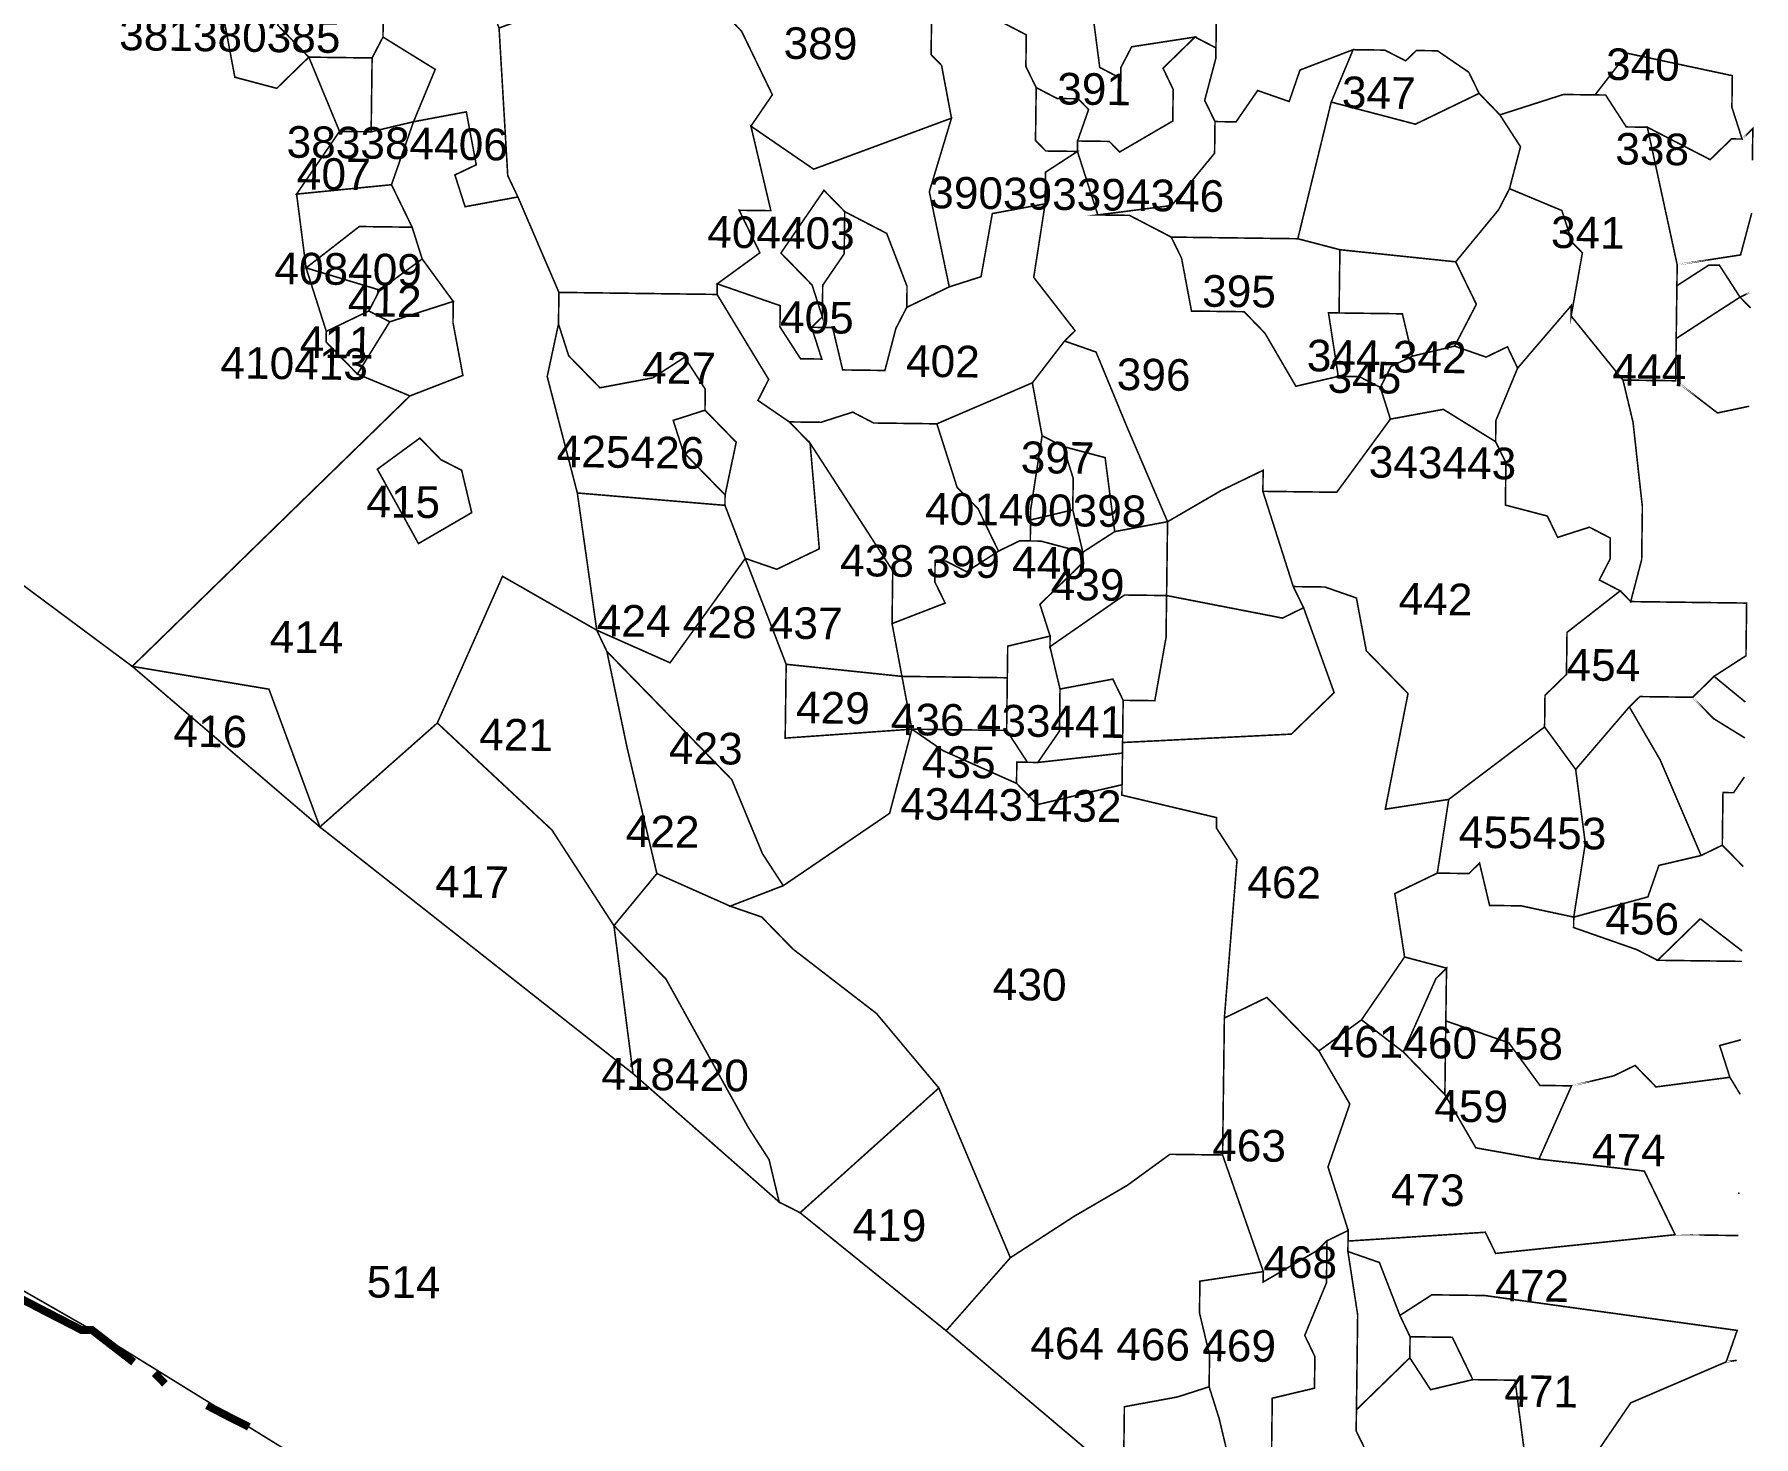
# Model space of a CAD drawing. Header units: metres. Extents: x 259177 to 277314, y 2171367 to 2185445.
# Drawn here: x 276509 to 277155, y 2172629 to 2173157 of the extents above; entities that cross this region are included whole.
import ezdxf

# ---------------------------------------------------------------- set-up
doc = ezdxf.new("R2010")
doc.units = ezdxf.units.M
doc.header["$MEASUREMENT"] = 0
for name, color, linetype in [('SURVEY NO.', 7, 'Continuous'), ('SURVEY PLOT BOUNDARY', 35, 'Continuous'), ('VILLAGE BOUNDARY', 212, 'Continuous')]:
    doc.layers.add(name, color=color, linetype=linetype)
doc.styles.add('PDF Arial', font='arial.ttf')

# ---------------------------------------------------------------- blocks, each defined once
blk = doc.blocks.new('FEWEWFEWQT')
at = {"layer": 'SURVEY PLOT BOUNDARY', "lineweight": 18, "const_width": 0.001}
for points in [[(282154.0758, 2174203.7759), (282154.1024, 2174203.8159), (282154.1624, 2174203.8426), (282154.1691, 2174203.8626), (282154.0091, 2174203.8826), (282153.9758, 2174203.8826), (282153.9558, 2174203.8693), (282153.9424, 2174203.9026), (282153.9224, 2174203.9093), (282153.9224, 2174203.9159), (282154.0091, 2174203.9226), (282154.0158, 2174203.9093), (282154.1291, 2174203.9226), (282154.1091, 2174203.9626), (282154.0424, 2174203.9693), (282154.0624, 2174204.0159), (282154.0424, 2174204.0159), (282154.0224, 2174204.0426), (282153.9824, 2174204.0559), (282153.9824, 2174204.0893), (282153.9558, 2174204.096), (282153.9491, 2174204.136), (282153.9758, 2174204.1493), (282153.9958, 2174204.1493), (282154.0024, 2174204.156), (282154.0091, 2174204.1293), (282154.0291, 2174204.1293), (282154.0624, 2174204.1226), (282154.1091, 2174204.136), (282154.1158, 2174204.156), (282154.1424, 2174204.1626), (282154.1158, 2174204.2226), (282154.0958, 2174204.256), (282154.1024, 2174204.2626), (282154.1358, 2174204.2626), (282154.1491, 2174204.276), (282154.1691, 2174204.26), (282154.1491, 2174204.276), (282154.1691, 2174204.2893), (282154.1691, 2174204.3226), (282154.0958, 2174204.3226), (282154.1024, 2174204.3493), (282154.1024, 2174204.3826), (282154.0958, 2174204.436), (282154.0891, 2174204.4626), (282154.1224, 2174204.4626), (282154.1224, 2174204.4893), (282154.1424, 2174204.5027), (282154.1624, 2174204.516), (282154.1491, 2174204.536), (282154.1424, 2174204.536), (282154.1224, 2174204.5227), (282154.1224, 2174204.536), (282154.1024, 2174204.6227), (282154.1424, 2174204.6027), (282154.1557, 2174204.616), (282154.1624, 2174204.616), (282154.1557, 2174204.636), (282154.1557, 2174204.656), (282154.0891, 2174204.6693), (282154.0691, 2174204.6427), (282154.0491, 2174204.6427), (282154.0091, 2174204.6293), (282153.9958, 2174204.6427), (282153.9891, 2174204.656), (282153.9691, 2174204.6693), (282153.9558, 2174204.6693), (282153.9491, 2174204.6627), (282153.9358, 2174204.6693), (282153.9158, 2174204.6693), (282153.8824, 2174204.656), (282153.8758, 2174204.636), (282153.8558, 2174204.6427), (282153.8424, 2174204.6227), (282153.8291, 2174204.6227), (282153.8224, 2174204.636), (282153.8291, 2174204.6627), (282153.8291, 2174204.696)], [(282153.0692, 2174204.736), (282153.1892, 2174204.776), (282153.1825, 2174204.7427), (282153.1825, 2174204.7227), (282153.1492, 2174204.716), (282153.1558, 2174204.6827), (282153.2025, 2174204.676), (282153.2092, 2174204.6427), (282153.2358, 2174204.636), (282153.2558, 2174204.656), (282153.2758, 2174204.6093), (282153.2492, 2174204.5693), (282153.2558, 2174204.5227), (282153.2691, 2174204.4827), (282153.2691, 2174204.476), (282153.2891, 2174204.456), (282153.3225, 2174204.4426), (282153.1492, 2174204.2693), (282152.9558, 2174204.4093)], [(282153.7491, 2174204.7027), (282153.7558, 2174204.656), (282153.7691, 2174204.6493), (282153.7691, 2174204.656), (282153.7758, 2174204.6693), (282153.8158, 2174204.676), (282153.7958, 2174204.656), (282153.8024, 2174204.6427), (282153.8024, 2174204.6227), (282153.7691, 2174204.6027), (282153.7624, 2174204.6093), (282153.7424, 2174204.6093), (282153.7491, 2174204.6293), (282153.7424, 2174204.636), (282153.7291, 2174204.636), (282153.7158, 2174204.6427), (282153.7091, 2174204.656), (282153.7091, 2174204.676), (282153.6958, 2174204.6827)], [(282153.6491, 2174204.7027), (282153.6491, 2174204.6627), (282153.6558, 2174204.656), (282153.6625, 2174204.6227), (282153.5758, 2174204.5893), (282153.5358, 2174204.616), (282153.5491, 2174204.636), (282153.5291, 2174204.676)], [(282153.4291, 2174203.6693), (282153.1292, 2174203.8493), (282152.7692, 2174204.0493), (282152.8025, 2174204.116), (282152.8092, 2174204.1293), (282152.8492, 2174204.1026), (282152.9092, 2174204.1226), (282152.9092, 2174204.1693), (282152.8292, 2174204.176), (282152.8625, 2174204.256), (282152.9225, 2174204.3893), (282152.9558, 2174204.4093), (282153.1492, 2174204.2693), (282153.2691, 2174204.1693), (282153.4691, 2174204.0159), (282153.5625, 2174203.9359), (282153.5758, 2174203.9293), (282153.6691, 2174203.8559), (282153.7824, 2174203.7626)], [(282154.1424, 2174204.1226), (282154.1691, 2174204.1026)], [(282154.1691, 2174204.1026), (282154.1424, 2174204.1226)], [(282152.4759, 2174203.7626), (282152.6092, 2174203.9026), (282152.7492, 2174204.0626), (282152.7692, 2174204.0493), (282153.1292, 2174203.8493), (282153.4291, 2174203.6693)]]:
    blk.add_lwpolyline(points, dxfattribs=at)
for points in [[(282153.3225, 2174204.736), (282153.3291, 2174204.7027), (282153.3625, 2174204.7093), (282153.3758, 2174204.676), (282153.3825, 2174204.5827), (282153.3891, 2174204.5693), (282153.3558, 2174204.5627), (282153.3491, 2174204.5827), (282153.3625, 2174204.5893), (282153.3558, 2174204.6227), (282153.3225, 2174204.616), (282153.3358, 2174204.6493), (282153.3025, 2174204.6693), (282153.3025, 2174204.7093), (282153.2425, 2174204.6893), (282153.2358, 2174204.7027), (282153.2758, 2174204.7227), (282153.2558, 2174204.736), (282153.2492, 2174204.756), (282153.2625, 2174204.7627), (282153.2891, 2174204.7693), (282153.2891, 2174204.756), (282153.3158, 2174204.756)], [(282153.8158, 2174204.736), (282153.8224, 2174204.736), (282153.8491, 2174204.7293), (282153.8558, 2174204.736), (282153.9024, 2174204.7293), (282153.9291, 2174204.7227), (282153.9291, 2174204.7027), (282153.8758, 2174204.7027), (282153.8291, 2174204.696), (282153.8291, 2174204.6693), (282153.8158, 2174204.676), (282153.7758, 2174204.6693), (282153.7691, 2174204.656), (282153.7691, 2174204.6493), (282153.7558, 2174204.656), (282153.7491, 2174204.7027), (282153.7491, 2174204.716), (282153.7424, 2174204.7293), (282153.7758, 2174204.736), (282153.7958, 2174204.736), (282153.8091, 2174204.736)], [(282153.2358, 2174204.7027), (282153.2425, 2174204.6893), (282153.2358, 2174204.676), (282153.2558, 2174204.656), (282153.2358, 2174204.636), (282153.2092, 2174204.6427), (282153.2025, 2174204.676), (282153.2158, 2174204.7227), (282153.2292, 2174204.716)], [(282153.3025, 2174204.6693), (282153.2958, 2174204.656), (282153.2558, 2174204.656), (282153.2358, 2174204.676), (282153.2425, 2174204.6893), (282153.3025, 2174204.7093)], [(282153.5291, 2174204.676), (282153.5491, 2174204.636), (282153.5358, 2174204.616), (282153.5491, 2174204.5627), (282153.5291, 2174204.5627), (282153.5425, 2174204.536), (282153.5158, 2174204.516), (282153.5158, 2174204.5093), (282153.4491, 2174204.5093), (282153.4158, 2174204.5093), (282153.3891, 2174204.5693), (282153.3825, 2174204.5827), (282153.3758, 2174204.676), (282153.4291, 2174204.696), (282153.4625, 2174204.7027), (282153.4958, 2174204.7093)], [(282153.7158, 2174204.6427), (282153.7158, 2174204.6227), (282153.7158, 2174204.6093), (282153.7224, 2174204.6027), (282153.7424, 2174204.6027), (282153.7224, 2174204.5893), (282153.7224, 2174204.5693), (282153.6891, 2174204.5627), (282153.6825, 2174204.5227), (282153.6625, 2174204.516), (282153.6491, 2174204.576), (282153.6625, 2174204.6227), (282153.6558, 2174204.656), (282153.6491, 2174204.6627), (282153.6491, 2174204.7027), (282153.6825, 2174204.6893), (282153.6958, 2174204.6827), (282153.7091, 2174204.676), (282153.7091, 2174204.656)], [(282153.3225, 2174204.616), (282153.2958, 2174204.6093), (282153.2958, 2174204.656), (282153.3025, 2174204.6693), (282153.3358, 2174204.6493)], [(282153.8291, 2174204.6227), (282153.8291, 2174204.6027), (282153.8024, 2174204.5693), (282153.7558, 2174204.5627), (282153.7424, 2174204.6027), (282153.7424, 2174204.6093), (282153.7624, 2174204.6093), (282153.7691, 2174204.6027), (282153.8024, 2174204.6227), (282153.8024, 2174204.6427), (282153.7958, 2174204.656), (282153.8158, 2174204.676), (282153.8291, 2174204.6693), (282153.8291, 2174204.6627), (282153.8224, 2174204.636)], [(282153.9024, 2174204.636), (282153.8824, 2174204.5493), (282153.8224, 2174204.5493), (282153.8024, 2174204.5493), (282153.7758, 2174204.5627), (282153.7558, 2174204.5627), (282153.8024, 2174204.5693), (282153.8291, 2174204.6027), (282153.8291, 2174204.6227), (282153.8424, 2174204.6227), (282153.8558, 2174204.6427), (282153.8758, 2174204.636), (282153.8824, 2174204.656), (282153.9158, 2174204.6693)], [(282153.9958, 2174204.6427), (282153.9558, 2174204.6227), (282153.9024, 2174204.636), (282153.9158, 2174204.6693), (282153.9358, 2174204.6693), (282153.9491, 2174204.6627), (282153.9558, 2174204.6693), (282153.9691, 2174204.6693), (282153.9891, 2174204.656)], [(282154.1624, 2174204.616), (282154.1557, 2174204.616), (282154.1424, 2174204.6027), (282154.1024, 2174204.6227), (282154.0891, 2174204.6227), (282154.0758, 2174204.6427), (282154.0691, 2174204.6427), (282154.0891, 2174204.6693), (282154.1557, 2174204.656), (282154.1557, 2174204.636)], [(282153.2958, 2174204.656), (282153.2958, 2174204.6093), (282153.2758, 2174204.6093), (282153.2558, 2174204.656)], [(282153.7424, 2174204.6027), (282153.7224, 2174204.6027), (282153.7158, 2174204.6093), (282153.7158, 2174204.6227), (282153.7158, 2174204.6427), (282153.7291, 2174204.636), (282153.7424, 2174204.636), (282153.7491, 2174204.6293), (282153.7424, 2174204.6093)], [(282154.0091, 2174204.6293), (282154.0224, 2174204.6093), (282154.0158, 2174204.5827), (282154.0091, 2174204.5693), (282153.9824, 2174204.536), (282153.9091, 2174204.5427), (282153.8824, 2174204.5493), (282153.9024, 2174204.636), (282153.9558, 2174204.6227), (282153.9958, 2174204.6427)], [(282154.0691, 2174204.6427), (282154.0758, 2174204.6427), (282154.0891, 2174204.6227), (282154.1024, 2174204.6227), (282154.1224, 2174204.536), (282154.1224, 2174204.5227), (282154.1224, 2174204.4893), (282154.1224, 2174204.4626), (282154.0891, 2174204.4626), (282154.0558, 2174204.5027), (282154.0624, 2174204.5427), (282154.0558, 2174204.5493), (282154.0491, 2174204.5693), (282154.0158, 2174204.5827), (282154.0224, 2174204.6093), (282154.0091, 2174204.6293), (282154.0291, 2174204.636), (282154.0491, 2174204.6427)], [(282153.6625, 2174204.516), (282153.6358, 2174204.5027), (282153.6358, 2174204.516), (282153.6225, 2174204.5493), (282153.5958, 2174204.5627), (282153.5825, 2174204.576), (282153.5558, 2174204.536), (282153.5758, 2174204.516), (282153.5825, 2174204.496), (282153.5758, 2174204.4893), (282153.5825, 2174204.4693), (282153.5691, 2174204.4693), (282153.5558, 2174204.4893), (282153.5558, 2174204.5027), (282153.5158, 2174204.516), (282153.5425, 2174204.536), (282153.5291, 2174204.5627), (282153.5491, 2174204.5627), (282153.5358, 2174204.616), (282153.5758, 2174204.5893), (282153.6625, 2174204.6227), (282153.6491, 2174204.576)], [(282154.1624, 2174204.616), (282154.1691, 2174204.6227), (282154.1691, 2174204.6027), (282154.1691, 2174204.6227)], [(282153.3891, 2174204.5693), (282153.4158, 2174204.5093), (282153.4158, 2174204.4893), (282153.4091, 2174204.456), (282153.4291, 2174204.3826), (282153.4425, 2174204.296), (282153.3825, 2174204.3293), (282153.3425, 2174204.236), (282153.2691, 2174204.1693), (282153.2358, 2174204.256), (282153.1492, 2174204.2693), (282153.3225, 2174204.4426), (282153.3558, 2174204.456), (282153.3491, 2174204.4893), (282153.3491, 2174204.5027), (282153.3291, 2174204.5293), (282153.3225, 2174204.5493), (282153.3091, 2174204.576), (282153.3225, 2174204.616), (282153.3558, 2174204.6227), (282153.3625, 2174204.5893), (282153.3491, 2174204.5827), (282153.3558, 2174204.5627)], [(282153.2758, 2174204.6093), (282153.2958, 2174204.6093), (282153.3225, 2174204.616), (282153.3091, 2174204.576), (282153.2492, 2174204.5693)], [(282153.7558, 2174204.5627), (282153.7758, 2174204.5627), (282153.8024, 2174204.5493), (282153.8091, 2174204.536), (282153.8158, 2174204.5027), (282153.8491, 2174204.5027), (282153.8624, 2174204.4893), (282153.8824, 2174204.456), (282153.9091, 2174204.4626), (282153.9224, 2174204.4626), (282153.9358, 2174204.456), (282153.9424, 2174204.436), (282153.9091, 2174204.3893), (282153.8624, 2174204.3893), (282153.8624, 2174204.4026), (282153.8358, 2174204.3893), (282153.8024, 2174204.3693), (282153.7758, 2174204.4293), (282153.7558, 2174204.476), (282153.7358, 2174204.4827), (282153.7424, 2174204.4893), (282153.7158, 2174204.5227), (282153.7224, 2174204.5693), (282153.7224, 2174204.5893), (282153.7424, 2174204.6027)], [(282154.0558, 2174204.5027), (282154.0558, 2174204.5093), (282154.0224, 2174204.4693), (282154.0158, 2174204.4827), (282154.0024, 2174204.476), (282153.9824, 2174204.4827), (282153.9958, 2174204.5093), (282153.9824, 2174204.536), (282154.0091, 2174204.5693), (282154.0158, 2174204.5827), (282154.0491, 2174204.5693), (282154.0558, 2174204.5493), (282154.0624, 2174204.5427)], [(282153.2492, 2174204.5693), (282153.3091, 2174204.576), (282153.3225, 2174204.5493), (282153.2891, 2174204.5493), (282153.2558, 2174204.5227)], [(282153.7358, 2174204.4827), (282153.7158, 2174204.456), (282153.6558, 2174204.4293), (282153.6158, 2174204.4293), (282153.6025, 2174204.436), (282153.5825, 2174204.4293), (282153.5625, 2174204.4293), (282153.5425, 2174204.4426), (282153.5491, 2174204.456), (282153.5158, 2174204.5093), (282153.5158, 2174204.516), (282153.5558, 2174204.5027), (282153.5558, 2174204.4893), (282153.5691, 2174204.4693), (282153.5825, 2174204.4693), (282153.5758, 2174204.4893), (282153.5891, 2174204.4893), (282153.5958, 2174204.4626), (282153.6225, 2174204.4626), (282153.6291, 2174204.4893), (282153.6358, 2174204.5027), (282153.6625, 2174204.516), (282153.6825, 2174204.5227), (282153.6891, 2174204.5627), (282153.7224, 2174204.5693), (282153.7158, 2174204.5227), (282153.7424, 2174204.4893)], [(282153.5958, 2174204.5627), (282153.5958, 2174204.536), (282153.5825, 2174204.516), (282153.5825, 2174204.496), (282153.5758, 2174204.516), (282153.5558, 2174204.536), (282153.5825, 2174204.576)], [(282154.1224, 2174204.536), (282154.1624, 2174204.5427), (282154.1691, 2174204.5693), (282154.1624, 2174204.5427)], [(282153.5825, 2174204.496), (282153.5825, 2174204.516), (282153.5958, 2174204.536), (282153.5958, 2174204.5627), (282153.6225, 2174204.5493), (282153.6358, 2174204.516), (282153.6358, 2174204.5027), (282153.6291, 2174204.4893), (282153.6225, 2174204.4626), (282153.5958, 2174204.4626), (282153.5891, 2174204.4893), (282153.5758, 2174204.4893)], [(282153.2558, 2174204.5227), (282153.2891, 2174204.5493), (282153.3225, 2174204.5493), (282153.3291, 2174204.5293), (282153.3025, 2174204.5093)], [(282153.8824, 2174204.5493), (282153.9091, 2174204.5427), (282153.9091, 2174204.5027), (282153.9024, 2174204.5027), (282153.9091, 2174204.4626), (282153.8824, 2174204.456), (282153.8624, 2174204.4893), (282153.8491, 2174204.5027), (282153.8158, 2174204.5027), (282153.8091, 2174204.536), (282153.8024, 2174204.5493), (282153.8224, 2174204.5493)], [(282153.9824, 2174204.536), (282153.9958, 2174204.5093), (282153.9824, 2174204.4827), (282153.9558, 2174204.476), (282153.9491, 2174204.5027), (282153.9091, 2174204.5027), (282153.9091, 2174204.5427)], [(282154.1624, 2174204.516), (282154.1424, 2174204.5027), (282154.1224, 2174204.4893), (282154.1224, 2174204.5227), (282154.1424, 2174204.536), (282154.1491, 2174204.536)], [(282153.2958, 2174204.496), (282153.3025, 2174204.5093), (282153.3291, 2174204.5293), (282153.3491, 2174204.5027), (282153.3091, 2174204.4893)], [(282153.3025, 2174204.5093), (282153.2958, 2174204.496), (282153.2691, 2174204.4827), (282153.2558, 2174204.5227)], [(282154.1691, 2174204.5193), (282154.1624, 2174204.516), (282154.1691, 2174204.5093), (282154.1624, 2174204.516)], [(282153.5625, 2174204.4293), (282153.5758, 2174204.416), (282153.5825, 2174204.3493), (282153.5558, 2174204.336), (282153.5358, 2174204.3426), (282153.5225, 2174204.376), (282153.5225, 2174204.3826), (282153.5291, 2174204.416), (282153.5091, 2174204.436), (282153.5091, 2174204.4493), (282153.4958, 2174204.4693), (282153.4758, 2174204.456), (282153.4425, 2174204.4493), (282153.4225, 2174204.4693), (282153.4158, 2174204.4893), (282153.4158, 2174204.5093), (282153.4491, 2174204.5093), (282153.5158, 2174204.5093), (282153.5491, 2174204.456), (282153.5425, 2174204.4426)], [(282154.0558, 2174204.5027), (282154.0891, 2174204.4626), (282154.0958, 2174204.436), (282154.1024, 2174204.3826), (282154.1024, 2174204.3493), (282154.0958, 2174204.3226), (282154.0891, 2174204.3293), (282154.0758, 2174204.336), (282154.0824, 2174204.3493), (282154.0824, 2174204.3626), (282154.0691, 2174204.3693), (282154.0491, 2174204.3626), (282154.0424, 2174204.376), (282154.0158, 2174204.3826), (282154.0158, 2174204.4093), (282154.0091, 2174204.4226), (282154.0091, 2174204.436), (282154.0224, 2174204.4693), (282154.0558, 2174204.5093)], [(282153.3091, 2174204.4893), (282153.2891, 2174204.456), (282153.2691, 2174204.476), (282153.2691, 2174204.4827), (282153.2958, 2174204.496)], [(282153.2891, 2174204.456), (282153.3091, 2174204.4893), (282153.3491, 2174204.5027), (282153.3491, 2174204.4893), (282153.3558, 2174204.456), (282153.3225, 2174204.4426)], [(282153.9091, 2174204.5027), (282153.9491, 2174204.5027), (282153.9558, 2174204.476), (282153.9424, 2174204.4693), (282153.9358, 2174204.456), (282153.9224, 2174204.4626), (282153.9091, 2174204.4626), (282153.9024, 2174204.5027)], [(282153.5091, 2174204.436), (282153.4891, 2174204.4293), (282153.4958, 2174204.4093), (282153.5158, 2174204.3893), (282153.5225, 2174204.3826), (282153.5225, 2174204.376), (282153.4291, 2174204.3826), (282153.4091, 2174204.456), (282153.4158, 2174204.4893), (282153.4225, 2174204.4693), (282153.4425, 2174204.4493), (282153.4758, 2174204.456), (282153.4958, 2174204.4693), (282153.5091, 2174204.4493)], [(282153.8024, 2174204.3693), (282153.7691, 2174204.3626), (282153.7624, 2174204.4093), (282153.7358, 2174204.416), (282153.7224, 2174204.4226), (282153.7158, 2174204.456), (282153.7358, 2174204.4827), (282153.7558, 2174204.476), (282153.7758, 2174204.4293)], [(282154.0224, 2174204.4693), (282154.0091, 2174204.436), (282154.0091, 2174204.4226), (282153.9758, 2174204.4426), (282153.9424, 2174204.436), (282153.9358, 2174204.456), (282153.9424, 2174204.4693), (282153.9558, 2174204.476), (282153.9824, 2174204.4827), (282154.0024, 2174204.476), (282154.0158, 2174204.4827)], [(282154.1224, 2174204.4626), (282154.1491, 2174204.4426), (282154.1691, 2174204.4471), (282154.1491, 2174204.4426)], [(282153.6958, 2174204.3493), (282153.6891, 2174204.3626), (282153.6825, 2174204.376), (282153.6691, 2174204.3893), (282153.6558, 2174204.4293), (282153.7158, 2174204.456), (282153.7224, 2174204.4226), (282153.7158, 2174204.376), (282153.7158, 2174204.3693), (282153.7158, 2174204.356), (282153.7091, 2174204.356)], [(282154.0091, 2174204.4226), (282154.0158, 2174204.4093), (282154.0158, 2174204.3826), (282154.0424, 2174204.376), (282154.0491, 2174204.3626), (282154.0691, 2174204.3693), (282154.0824, 2174204.3626), (282154.0824, 2174204.3493), (282154.0758, 2174204.336), (282154.0891, 2174204.3293), (282154.0558, 2174204.3026), (282154.0558, 2174204.276), (282154.0424, 2174204.2626), (282154.0424, 2174204.2426), (282153.9824, 2174204.196), (282153.9424, 2174204.1893), (282153.9558, 2174204.2626), (282153.9291, 2174204.2893), (282153.9224, 2174204.3226), (282153.9024, 2174204.3293), (282153.8824, 2174204.3293), (282153.8624, 2174204.3893), (282153.9091, 2174204.3893), (282153.9424, 2174204.436), (282153.9758, 2174204.4426)], [(282153.5225, 2174204.3826), (282153.5158, 2174204.3893), (282153.4958, 2174204.4093), (282153.4891, 2174204.4293), (282153.5091, 2174204.436), (282153.5291, 2174204.416)], [(282153.6558, 2174204.4293), (282153.6691, 2174204.3893), (282153.6825, 2174204.376), (282153.6891, 2174204.3626), (282153.6958, 2174204.3493), (282153.6758, 2174204.336), (282153.6625, 2174204.3426), (282153.6558, 2174204.3426), (282153.6558, 2174204.336), (282153.6558, 2174204.3293), (282153.6625, 2174204.316), (282153.6291, 2174204.3026), (282153.6291, 2174204.336), (282153.5758, 2174204.416), (282153.5625, 2174204.4293), (282153.5825, 2174204.4293), (282153.6025, 2174204.436), (282153.6158, 2174204.4293)], [(282153.5358, 2174204.3426), (282153.5558, 2174204.336), (282153.5825, 2174204.3493), (282153.5758, 2174204.416), (282153.6291, 2174204.336), (282153.6291, 2174204.3026), (282153.6358, 2174204.2693), (282153.5625, 2174204.276)], [(282153.7358, 2174204.416), (282153.7424, 2174204.396), (282153.7424, 2174204.376), (282153.7158, 2174204.3693), (282153.7158, 2174204.376), (282153.7224, 2174204.4226)], [(282153.3625, 2174204.3693), (282153.3291, 2174204.3493), (282153.3025, 2174204.396), (282153.3291, 2174204.416), (282153.3425, 2174204.4026), (282153.3558, 2174204.396)], [(282153.3625, 2174204.3693), (282153.3558, 2174204.396), (282153.3425, 2174204.4026), (282153.3291, 2174204.416), (282153.3025, 2174204.396), (282153.3291, 2174204.3493)], [(282153.7691, 2174204.3626), (282153.7491, 2174204.3493), (282153.7424, 2174204.376), (282153.7424, 2174204.396), (282153.7358, 2174204.416), (282153.7624, 2174204.4093)], [(282153.8624, 2174204.3893), (282153.8824, 2174204.3293), (282153.8891, 2174204.316), (282153.8758, 2174204.3093), (282153.8024, 2174204.3226), (282153.8024, 2174204.3493), (282153.8024, 2174204.3693), (282153.8358, 2174204.3893), (282153.8624, 2174204.4026)], [(282153.4425, 2174204.296), (282153.4291, 2174204.3826), (282153.5225, 2174204.376), (282153.5358, 2174204.3426), (282153.4891, 2174204.276)], [(282153.7491, 2174204.3493), (282153.7224, 2174204.356), (282153.7158, 2174204.356), (282153.7158, 2174204.3693), (282153.7424, 2174204.376)], [(282153.8024, 2174204.3226), (282153.7758, 2174204.3226), (282153.7291, 2174204.2893), (282153.7291, 2174204.296), (282153.7224, 2174204.316), (282153.7491, 2174204.3426), (282153.7491, 2174204.3493), (282153.7691, 2174204.3626), (282153.8024, 2174204.3693), (282153.8024, 2174204.3493)], [(282153.7158, 2174204.356), (282153.7224, 2174204.356), (282153.7491, 2174204.3493), (282153.7491, 2174204.3426), (282153.7224, 2174204.316), (282153.7291, 2174204.296), (282153.7024, 2174204.2893), (282153.7024, 2174204.2693), (282153.6358, 2174204.2693), (282153.6291, 2174204.3026), (282153.6625, 2174204.316), (282153.6558, 2174204.3293), (282153.6558, 2174204.336), (282153.6558, 2174204.3426), (282153.6625, 2174204.3426), (282153.6758, 2174204.336), (282153.6958, 2174204.3493), (282153.7091, 2174204.356)], [(282153.5625, 2174204.136), (282153.5491, 2174204.156), (282153.5291, 2174204.2026), (282153.4491, 2174204.2826), (282153.4425, 2174204.296), (282153.4891, 2174204.276), (282153.5358, 2174204.3426), (282153.5625, 2174204.276), (282153.5625, 2174204.2293), (282153.6425, 2174204.236), (282153.6291, 2174204.1826)], [(282153.4825, 2174204.1426), (282153.4558, 2174204.1093), (282153.4158, 2174204.1693), (282153.3425, 2174204.236), (282153.3825, 2174204.3293), (282153.4425, 2174204.296), (282153.4491, 2174204.2826), (282153.4625, 2174204.2226)], [(282154.0624, 2174204.216), (282154.0424, 2174204.2426), (282154.0424, 2174204.2626), (282154.0558, 2174204.276), (282154.0558, 2174204.3026), (282154.0891, 2174204.3293), (282154.0958, 2174204.3226), (282154.1358, 2174204.3226), (282154.1691, 2174204.3226), (282154.1691, 2174204.2893), (282154.1491, 2174204.276), (282154.1358, 2174204.2626), (282154.1224, 2174204.2626), (282154.1024, 2174204.2626), (282154.0958, 2174204.256)], [(282153.7358, 2174204.2626), (282153.7291, 2174204.2893), (282153.7758, 2174204.3226), (282153.8024, 2174204.3226), (282153.8024, 2174204.296), (282153.7958, 2174204.256), (282153.7758, 2174204.256), (282153.7691, 2174204.2693)], [(282153.9824, 2174204.196), (282153.9758, 2174204.1493), (282153.9491, 2174204.136), (282153.9558, 2174204.096), (282153.9291, 2174204.0559), (282153.9024, 2174204.0359), (282153.8691, 2174204.0693), (282153.8424, 2174204.0559), (282153.8491, 2174204.156), (282153.8358, 2174204.176), (282153.8358, 2174204.1826), (282153.7758, 2174204.196), (282153.7758, 2174204.2026), (282153.7758, 2174204.2226), (282153.7758, 2174204.2293), (282153.8824, 2174204.236), (282153.9091, 2174204.2626), (282153.8891, 2174204.316), (282153.8824, 2174204.3293), (282153.9024, 2174204.3293), (282153.9224, 2174204.3226), (282153.9291, 2174204.2893), (282153.9558, 2174204.2626), (282153.9424, 2174204.1893)], [(282153.7758, 2174204.2293), (282153.7758, 2174204.256), (282153.7958, 2174204.256), (282153.8024, 2174204.296), (282153.8024, 2174204.3226), (282153.8758, 2174204.3093), (282153.8891, 2174204.316), (282153.9091, 2174204.2626), (282153.8824, 2174204.236)], [(282153.7291, 2174204.2893), (282153.7358, 2174204.2626), (282153.7358, 2174204.236), (282153.7224, 2174204.216), (282153.7158, 2174204.216), (282153.7024, 2174204.236), (282153.7024, 2174204.2693), (282153.7024, 2174204.2893), (282153.7291, 2174204.296)], [(282153.5291, 2174204.1226), (282153.4825, 2174204.1426), (282153.4625, 2174204.2226), (282153.4491, 2174204.2826), (282153.5291, 2174204.2026), (282153.5491, 2174204.156), (282153.5625, 2174204.136)], [(282153.6358, 2174204.2693), (282153.6425, 2174204.236), (282153.5625, 2174204.2293), (282153.5625, 2174204.276)], [(282153.2691, 2174204.1693), (282153.1492, 2174204.2693), (282153.2358, 2174204.256)], [(282153.7024, 2174204.2693), (282153.7024, 2174204.236), (282153.6425, 2174204.236), (282153.6358, 2174204.2693)], [(282153.7758, 2174204.256), (282153.7758, 2174204.2293), (282153.7758, 2174204.2226), (282153.7224, 2174204.216), (282153.7358, 2174204.236), (282153.7358, 2174204.2626), (282153.7691, 2174204.2693)], [(282154.1424, 2174204.1626), (282154.1158, 2174204.156), (282154.1091, 2174204.136), (282154.0624, 2174204.1226), (282154.0691, 2174204.1693), (282154.0624, 2174204.216), (282154.0958, 2174204.256), (282154.1158, 2174204.2226)], [(282154.1358, 2174204.2626), (282154.1491, 2174204.2493), (282154.1691, 2174204.2373), (282154.1491, 2174204.2493)], [(282154.0624, 2174204.216), (282154.0691, 2174204.1693), (282154.0624, 2174204.1226), (282154.0291, 2174204.1293), (282154.0091, 2174204.1293), (282154.0024, 2174204.156), (282153.9958, 2174204.1493), (282153.9758, 2174204.1493), (282153.9824, 2174204.196), (282154.0424, 2174204.2426)], [(282153.4691, 2174204.0159), (282153.2691, 2174204.1693), (282153.3425, 2174204.236), (282153.4158, 2174204.1693), (282153.4558, 2174204.1093)], [(282153.7091, 2174204.2026), (282153.7224, 2174204.1893), (282153.7491, 2174204.196), (282153.7758, 2174204.2026), (282153.7758, 2174204.196), (282153.8358, 2174204.1826), (282153.8358, 2174204.176), (282153.8491, 2174204.156), (282153.8424, 2174204.0559), (282153.8424, 2174203.9693), (282153.8091, 2174203.9693), (282153.7824, 2174203.9493), (282153.7491, 2174203.9293), (282153.7091, 2174203.9026), (282153.6625, 2174204.0093), (282153.6225, 2174204.0559), (282153.5691, 2174204.096), (282153.5491, 2174204.116), (282153.5291, 2174204.1226), (282153.5625, 2174204.136), (282153.6291, 2174204.1826), (282153.6425, 2174204.236), (282153.6625, 2174204.2226)], [(282153.7158, 2174204.216), (282153.7091, 2174204.216), (282153.7091, 2174204.2026), (282153.6625, 2174204.2226), (282153.6425, 2174204.236), (282153.7024, 2174204.236)], [(282153.7758, 2174204.2026), (282153.7491, 2174204.196), (282153.7224, 2174204.1893), (282153.7091, 2174204.2026), (282153.7091, 2174204.216), (282153.7158, 2174204.216), (282153.7224, 2174204.216), (282153.7758, 2174204.2226)], [(282154.1557, 2174204.1693), (282154.1424, 2174204.1626), (282154.1557, 2174204.1693), (282154.1691, 2174204.156), (282154.1557, 2174204.1693), (282154.1557, 2174204.2026), (282154.1624, 2174204.2026), (282154.1691, 2174204.2126), (282154.1624, 2174204.2026), (282154.1557, 2174204.2026)], [(282153.5291, 2174204.1226), (282153.5491, 2174204.116), (282153.5691, 2174204.096), (282153.6225, 2174204.0559), (282153.6625, 2174204.0093), (282153.5758, 2174203.9293), (282153.5625, 2174203.9359), (282153.5558, 2174203.9626), (282153.5425, 2174203.9826), (282153.4891, 2174204.076), (282153.4558, 2174204.1093), (282153.4825, 2174204.1426)], [(282154.0624, 2174204.116), (282154.0624, 2174204.1226), (282154.0624, 2174204.116), (282154.1024, 2174204.1026), (282154.1158, 2174204.096), (282154.1691, 2174204.096), (282154.1158, 2174204.096), (282154.1424, 2174204.1226), (282154.1158, 2174204.096), (282154.1024, 2174204.1026)], [(282153.5625, 2174203.9359), (282153.4691, 2174204.0159), (282153.4558, 2174204.1093), (282153.4891, 2174204.076), (282153.5425, 2174203.9826), (282153.5558, 2174203.9626)], [(282153.9824, 2174204.0893), (282153.9758, 2174204.0826), (282153.9558, 2174204.0359), (282153.9291, 2174204.0559), (282153.9558, 2174204.096)], [(282153.9824, 2174204.0559), (282153.9824, 2174204.0093), (282153.9558, 2174204.0359), (282153.9758, 2174204.0826), (282153.9824, 2174204.0893)], [(282153.9224, 2174203.9226), (282153.9091, 2174203.9159), (282153.9024, 2174203.9093), (282153.8691, 2174203.8893), (282153.8691, 2174203.8959), (282153.8424, 2174203.9693), (282153.8424, 2174204.0559), (282153.8691, 2174204.0693), (282153.9024, 2174204.0359), (282153.9224, 2174204.0026), (282153.9091, 2174203.9626), (282153.9158, 2174203.9426)], [(282153.9558, 2174204.0359), (282153.9824, 2174204.0093), (282154.0024, 2174203.9759), (282154.0424, 2174203.9693), (282154.1091, 2174203.9626), (282154.1291, 2174203.9226), (282154.0158, 2174203.9093), (282154.0091, 2174203.9226), (282153.9224, 2174203.9159), (282153.9224, 2174203.9226), (282153.9158, 2174203.9426), (282153.9091, 2174203.9626), (282153.9224, 2174204.0026), (282153.9024, 2174204.0359), (282153.9291, 2174204.0559)], [(282154.0624, 2174204.0159), (282154.0424, 2174203.9693), (282154.0024, 2174203.9759), (282153.9824, 2174204.0093), (282153.9824, 2174204.0559), (282154.0224, 2174204.0426), (282154.0424, 2174204.0159)], [(282154.0624, 2174204.0159), (282154.0891, 2174204.0226), (282154.1024, 2174204.0293), (282154.1158, 2174204.0159), (282154.1624, 2174204.0226), (282154.1691, 2174204.0119), (282154.1624, 2174204.0226), (282154.1557, 2174204.0426), (282154.1691, 2174204.0464), (282154.1557, 2174204.0426), (282154.1624, 2174204.0226), (282154.1158, 2174204.0159), (282154.1024, 2174204.0293), (282154.0891, 2174204.0226)], [(282153.7091, 2174203.9026), (282153.6691, 2174203.8559), (282153.5758, 2174203.9293), (282153.6625, 2174204.0093)], [(282153.8691, 2174203.8959), (282153.8291, 2174203.8893), (282153.8291, 2174203.8693), (282153.8358, 2174203.8426), (282153.8358, 2174203.8226), (282153.8158, 2174203.8159), (282153.7824, 2174203.8093), (282153.7824, 2174203.7759), (282153.7824, 2174203.7626), (282153.6691, 2174203.8559), (282153.7091, 2174203.9026), (282153.7491, 2174203.9293), (282153.7824, 2174203.9493), (282153.8091, 2174203.9693), (282153.8424, 2174203.9693)], [(282153.8491, 2174203.7759), (282153.8424, 2174203.8026), (282153.8358, 2174203.8226), (282153.8358, 2174203.8426), (282153.8291, 2174203.8693), (282153.8291, 2174203.8893), (282153.8691, 2174203.8959), (282153.8691, 2174203.8893), (282153.9024, 2174203.9093), (282153.9091, 2174203.9159), (282153.9091, 2174203.8893), (282153.8958, 2174203.8559), (282153.9024, 2174203.8426), (282153.9024, 2174203.8226), (282153.8758, 2174203.8159), (282153.8758, 2174203.7759)], [(282153.9224, 2174203.9159), (282153.9224, 2174203.9093), (282153.9291, 2174203.8693), (282153.9291, 2174203.8359), (282153.9291, 2174203.8093), (282153.9291, 2174203.8026), (282153.9291, 2174203.7959), (282153.9358, 2174203.7826), (282153.9491, 2174203.7693), (282153.9224, 2174203.7293), (282153.8558, 2174203.7493), (282153.8491, 2174203.7759), (282153.8758, 2174203.7759), (282153.8758, 2174203.8159), (282153.9024, 2174203.8226), (282153.9024, 2174203.8426), (282153.8958, 2174203.8559), (282153.9091, 2174203.8893), (282153.9091, 2174203.9159), (282153.9224, 2174203.9226)], [(282154.1291, 2174203.9226), (282154.1691, 2174203.9226)], [(282153.9558, 2174203.8693), (282153.9624, 2174203.8559), (282153.9624, 2174203.8426), (282153.9291, 2174203.8093), (282153.9291, 2174203.8359), (282153.9291, 2174203.8693), (282153.9224, 2174203.9093), (282153.9424, 2174203.9026)], [(282154.1624, 2174203.8426), (282154.1024, 2174203.8159), (282154.0758, 2174203.7759), (282154.0358, 2174203.7826), (282154.0291, 2174203.8293), (282154.0024, 2174203.8293), (282153.9891, 2174203.8559), (282153.9624, 2174203.8559), (282153.9558, 2174203.8693), (282153.9758, 2174203.8826), (282154.0091, 2174203.8826), (282154.1691, 2174203.8626)], [(282153.9624, 2174203.8426), (282153.9624, 2174203.8559), (282153.9891, 2174203.8559), (282154.0024, 2174203.8293), (282153.9758, 2174203.8226)], [(282154.0024, 2174203.8293), (282154.0291, 2174203.8293), (282154.0358, 2174203.7826), (282154.0091, 2174203.7626), (282153.9491, 2174203.7693), (282153.9358, 2174203.7826), (282153.9291, 2174203.7959), (282153.9291, 2174203.8026), (282153.9291, 2174203.8093), (282153.9624, 2174203.8426), (282153.9758, 2174203.8226)], [(282154.1624, 2174203.8426), (282154.1691, 2174203.8437)], [(282153.7824, 2174203.7626), (282153.7824, 2174203.7759), (282153.7824, 2174203.8093), (282153.8158, 2174203.8159), (282153.8358, 2174203.8226), (282153.8424, 2174203.8026), (282153.8491, 2174203.7759), (282153.8558, 2174203.7493)]]:
    blk.add_lwpolyline(points, close=True, dxfattribs=at)
at = {"layer": 'SURVEY PLOT BOUNDARY', "lineweight": 18}
blk.add_point((282154.1691, 2174203.9493), dxfattribs=at)
blk.add_point((282154.1691, 2174203.9493), dxfattribs=at)
at = {"layer": 'VILLAGE BOUNDARY', "const_width": 0.005}
for points in [[(282153.1092, 2174203.8559), (282153.0825, 2174203.8693), (282153.0492, 2174203.8893)], [(282153.0958, 2174203.8626), (282153.1225, 2174203.8493), (282153.1292, 2174203.8493), (282153.1558, 2174203.8293)], [(282153.1758, 2174203.8159), (282153.1692, 2174203.8226)], [(282153.2025, 2174203.8026), (282153.2158, 2174203.7959), (282153.2292, 2174203.7893)]]:
    blk.add_lwpolyline(points, dxfattribs=at)
at = {"layer": 'SURVEY NO.', "char_height": 0.02, "attachment_point": 7, "style": 'PDF Arial'}
for s, insert in [('381380385', (282153.1358, 2174204.6586)), ('389', (282153.5558, 2174204.6586)), ('340', (282154.0758, 2174204.652)), ('391', (282153.7291, 2174204.632)), ('347', (282153.9091, 2174204.632)), ('383384406', (282153.2425, 2174204.592)), ('338', (282154.0824, 2174204.5986)), ('407', (282153.2492, 2174204.572)), ('390393394346', (282153.6491, 2174204.5653)), ('404403', (282153.5091, 2174204.5386)), ('341', (282154.0424, 2174204.5453)), ('408409', (282153.2358, 2174204.512)), ('395', (282153.8224, 2174204.5053)), ('412', (282153.2825, 2174204.4925)), ('405', (282153.5558, 2174204.4853)), ('411', (282153.2525, 2174204.4659)), ('344 342', (282153.8891, 2174204.4653)), ('410413', (282153.2025, 2174204.4519)), ('427', (282153.4691, 2174204.4525)), ('402', (282153.6358, 2174204.4586)), ('396', (282153.7691, 2174204.4519)), ('345', (282153.9024, 2174204.4519)), ('444', (282154.0824, 2174204.4592)), ('425426', (282153.4158, 2174204.3986)), ('397', (282153.7091, 2174204.3986)), ('343443', (282153.9291, 2174204.3986)), ('415', (282153.2958, 2174204.3653)), ('401400398', (282153.6491, 2174204.3653)), ('438 399 440', (282153.5958, 2174204.332)), ('439', (282153.7291, 2174204.3186)), ('442', (282153.9491, 2174204.3125)), ('424 428 437', (282153.4425, 2174204.2919)), ('414', (282153.2358, 2174204.2792)), ('454', (282154.0558, 2174204.272)), ('429', (282153.5691, 2174204.2386)), ('436 433441', (282153.6291, 2174204.2319)), ('416', (282153.1758, 2174204.2186)), ('421', (282153.3691, 2174204.2192)), ('423', (282153.4891, 2174204.2119)), ('435', (282153.6491, 2174204.2053)), ('434431432', (282153.6358, 2174204.1786)), ('422', (282153.4625, 2174204.1592)), ('455453', (282153.9891, 2174204.1653)), ('417', (282153.3425, 2174204.1258)), ('462', (282153.8558, 2174204.1319)), ('456', (282154.0824, 2174204.1119)), ('430', (282153.6958, 2174204.0652)), ('461460 458', (282153.9091, 2174204.0319)), ('418420', (282153.4491, 2174204.0053)), ('459', (282153.9758, 2174203.9919)), ('463', (282153.8358, 2174203.9652)), ('474', (282154.0758, 2174203.9658)), ('473', (282153.9491, 2174203.9386)), ('419', (282153.6091, 2174203.9119)), ('468', (282153.8691, 2174203.8919)), ('472', (282154.0158, 2174203.8792)), ('514', (282153.3025, 2174203.8719)), ('464 466 469', (282153.7224, 2174203.8386)), ('471', (282154.0224, 2174203.8125))]:
    blk.add_mtext(s, dxfattribs=dict(at, insert=insert))

msp = doc.modelspace()

# ---------------------------------------------------------------- block references
at = {"xscale": 594.7216958835667, "yscale": 594.7216958835667, "zscale": 594.7216958835667, "rotation": 359.254356221976}
msp.add_blockref('FEWEWFEWQT', (-184338996.59, -1288580324.59), dxfattribs=at)

doc.saveas('drawing.dxf')
